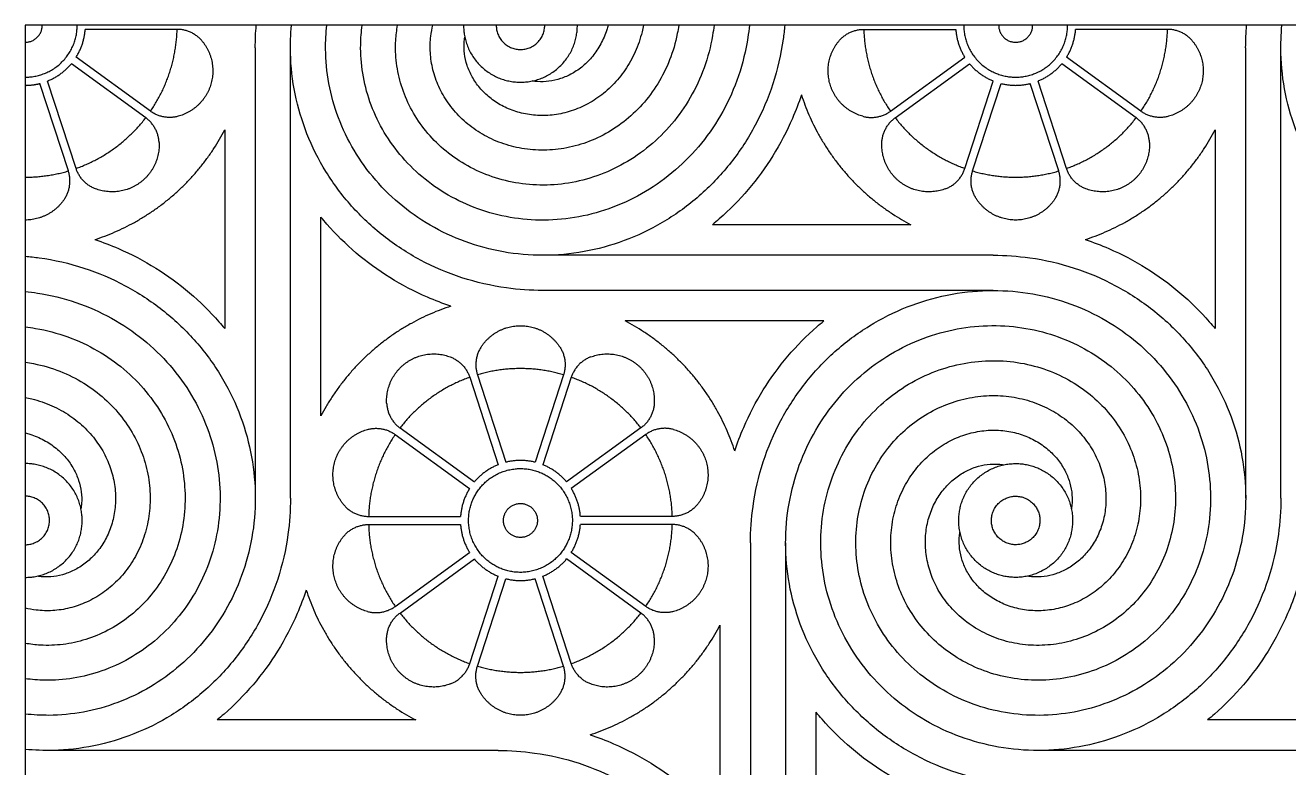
# Model space of a CAD drawing. Header units: millimetres. Extents: x -101 to 102, y -117 to 99.
# Drawn here: x -50.33 to -19.69, y -70.3 to -52.29 of the extents above; entities that cross this region are included whole.
import ezdxf

# ---------------------------------------------------------------- set-up
doc = ezdxf.new("R2010")
doc.units = ezdxf.units.MM
doc.header["$MEASUREMENT"] = 0
doc.layers.add('Layer 03', color=5, linetype='Continuous')

msp = doc.modelspace()

# ---------------------------------------------------------------- linework, layer by layer
at = {"layer": 'Layer 03'}
for p, q in [((-2.291, -52.292), (-50.332, -52.292)), ((-50.332, -52.292), (-50.332, -100.333)), ((-46.649, -52.391), (-48.878, -52.391)), ((-29.994, -52.391), (-27.764, -52.391)), ((-22.628, -52.391), (-24.858, -52.391)), ((-47.41, -54.536), (-49.214, -53.226)), ((-47.294, -54.377), (-49.098, -53.066)), ((-29.348, -54.377), (-27.545, -53.066)), ((-29.232, -54.536), (-27.429, -53.226)), ((-23.39, -54.536), (-25.193, -53.226)), ((-23.274, -54.377), (-25.077, -53.066)), ((-49.287, -55.825), (-49.976, -53.705)), ((-49.1, -55.764), (-49.789, -53.644)), ((-27.543, -55.764), (-26.854, -53.644)), ((-27.355, -55.825), (-26.666, -53.705)), ((-25.267, -55.825), (-25.956, -53.705)), ((-25.079, -55.764), (-25.768, -53.644)), ((-45.493, -54.831), (-45.493, -59.65)), ((-21.473, -54.831), (-21.473, -59.65)), ((-43.16, -61.763), (-43.16, -56.945)), ((-28.85, -57.13), (-33.668, -57.13)), ((-30.964, -59.464), (-35.782, -59.464)), ((-39.553, -60.83), (-38.864, -62.951)), ((-39.365, -60.769), (-38.676, -62.89)), ((-37.277, -60.769), (-37.966, -62.89)), ((-37.089, -60.83), (-37.778, -62.951)), ((-41.243, -62.058), (-39.439, -63.368)), ((-35.4, -62.058), (-37.204, -63.368)), ((-41.359, -62.218), (-39.555, -63.528)), ((-35.284, -62.218), (-37.088, -63.528)), ((-42.004, -64.204), (-39.774, -64.204)), ((-34.639, -64.204), (-36.868, -64.204)), ((-42.004, -64.401), (-39.774, -64.401)), ((-34.639, -64.401), (-36.868, -64.401)), ((-41.359, -66.387), (-39.555, -65.077)), ((-41.243, -66.547), (-39.439, -65.236)), ((-35.4, -66.547), (-37.204, -65.236)), ((-35.284, -66.387), (-37.088, -65.077)), ((-39.553, -67.774), (-38.864, -65.654)), ((-39.365, -67.835), (-38.676, -65.715)), ((-37.277, -67.835), (-37.966, -65.715)), ((-37.089, -67.774), (-37.778, -65.654)), ((-33.483, -66.842), (-33.483, -71.66)), ((-40.861, -69.141), (-45.679, -69.141)), ((-31.149, -73.773), (-31.149, -68.955)), ((-31.149, -73.773), (-31.149, -68.955)), ((-16.84, -69.141), (-21.658, -69.141))]:
    msp.add_line(p, q, dxfattribs=at)
for points in [[(-44.753, -52.836), (-44.753, -63.759)], [(-43.9, -63.758), (-43.9, -52.835)], [(-20.733, -52.836), (-20.733, -63.759)], [(-19.879, -63.758), (-19.879, -52.835)], [(-26.855, -57.87), (-37.778, -57.87)], [(-26.854, -58.724), (-37.777, -58.724)], [(-32.743, -64.846), (-32.743, -75.769)], [(-31.889, -75.768), (-31.889, -64.846)], [(-38.865, -69.881), (-49.788, -69.881)], [(-14.845, -69.881), (-25.768, -69.881)]]:
    msp.add_lwpolyline(points, dxfattribs=at)
for points, weights in [([(-50.332, -53.551), (-49.072, -53.551), (-49.072, -52.292)], [1, 0.707106781187, 1]), ([(-50.332, -52.704), (-49.919, -52.704), (-49.919, -52.292)], [1, 0.707106781187, 1]), ([(-49.098, -53.066), (-48.903, -52.756), (-48.878, -52.391)], [1, 0.969808142559, 1]), ([(-47.294, -54.377), (-46.678, -53.479), (-46.649, -52.391)], [1, 0.958992794538, 1]), ([(-46.033, -52.686), (-46.27, -52.391), (-46.649, -52.391)], [1, 0.901526296186, 1]), ([(-30.609, -52.686), (-30.372, -52.391), (-29.994, -52.391)], [1, 0.901526296186, 1]), ([(-29.994, -52.391), (-29.964, -53.479), (-29.348, -54.377)], [1, 0.958992794539, 1]), ([(-27.764, -52.391), (-27.739, -52.756), (-27.545, -53.066)], [1, 0.969808142559, 1]), ([(-25.077, -53.066), (-24.883, -52.756), (-24.858, -52.391)], [1, 0.969808142559, 1]), ([(-23.274, -54.377), (-22.658, -53.479), (-22.628, -52.391)], [1, 0.958992794538, 1]), ([(-22.013, -52.686), (-22.25, -52.391), (-22.628, -52.391)], [1, 0.901526296186, 1]), ([(-49.789, -53.644), (-49.449, -53.507), (-49.214, -53.226)], [1, 0.969808142559, 1]), ([(-27.429, -53.226), (-27.194, -53.507), (-26.854, -53.644)], [1, 0.969808142559, 1]), ([(-25.768, -53.644), (-25.428, -53.507), (-25.193, -53.226)], [1, 0.969808142559, 1]), ([(-50.332, -53.749), (-50.151, -53.749), (-49.976, -53.705)], [1, 0.992423332696, 1]), ([(-26.666, -53.705), (-26.311, -53.794), (-25.956, -53.705)], [1, 0.969808142559, 1]), ([(-31.508, -53.979), (-30.821, -56.096), (-28.85, -57.13)], [1, 0.926136553825, 1]), ([(-49.1, -55.764), (-48.074, -55.4), (-47.41, -54.536)], [1, 0.958992794538, 1]), ([(-47.086, -55.137), (-47.104, -54.759), (-47.41, -54.536)], [1, 0.901526296186, 1]), ([(-46.623, -54.5), (-46.988, -54.599), (-47.294, -54.377)], [1, 0.901526296186, 1]), ([(-30.02, -54.5), (-29.655, -54.599), (-29.348, -54.377)], [1, 0.901526296186, 1]), ([(-29.557, -55.137), (-29.539, -54.759), (-29.232, -54.536)], [1, 0.901526296186, 1]), ([(-29.232, -54.536), (-28.569, -55.4), (-27.543, -55.764)], [1, 0.958992794538, 1]), ([(-25.079, -55.764), (-24.053, -55.4), (-23.39, -54.536)], [1, 0.958992794538, 1]), ([(-23.065, -55.137), (-23.083, -54.759), (-23.39, -54.536)], [1, 0.901526296186, 1]), ([(-22.602, -54.5), (-22.967, -54.599), (-23.274, -54.377)], [1, 0.901526296186, 1]), ([(-48.644, -57.489), (-46.527, -56.802), (-45.493, -54.831)], [1, 0.926136553825, 1]), ([(-24.624, -57.489), (-22.507, -56.802), (-21.473, -54.831)], [1, 0.926136553825, 1]), ([(-48.629, -56.258), (-48.983, -56.124), (-49.1, -55.764)], [1, 0.901526296186, 1]), ([(-28.014, -56.258), (-27.66, -56.124), (-27.543, -55.764)], [1, 0.901526296186, 1]), ([(-24.608, -56.258), (-24.962, -56.124), (-25.079, -55.764)], [1, 0.901526296186, 1]), ([(-50.332, -55.976), (-49.799, -55.976), (-49.287, -55.825)], [1, 0.989695103186, 1]), ([(-49.378, -56.502), (-49.17, -56.185), (-49.287, -55.825)], [1, 0.901526296186, 1]), ([(-27.264, -56.502), (-27.472, -56.185), (-27.355, -55.825)], [1, 0.901526296186, 1]), ([(-27.355, -55.825), (-26.311, -56.134), (-25.267, -55.825)], [1, 0.958992794539, 1]), ([(-25.358, -56.502), (-25.15, -56.185), (-25.267, -55.825)], [1, 0.901526296186, 1]), ([(-49.378, -56.502), (-49.716, -57.016), (-50.332, -57.016)], [1, 0.87998519023, 1]), ([(-40.009, -59.105), (-42.125, -59.792), (-43.16, -61.763)], [1, 0.926136553826, 1]), ([(-33.124, -62.615), (-33.811, -60.498), (-35.782, -59.464)], [1, 0.926136553825, 1]), ([(-40.024, -60.336), (-39.67, -60.47), (-39.553, -60.83)], [1, 0.901526296186, 1]), ([(-39.275, -60.093), (-39.482, -60.409), (-39.365, -60.769)], [1, 0.901526296186, 1]), ([(-37.368, -60.093), (-37.16, -60.409), (-37.277, -60.769)], [1, 0.901526296186, 1]), ([(-36.618, -60.336), (-36.972, -60.47), (-37.089, -60.83)], [1, 0.901526296186, 1]), ([(-37.277, -60.769), (-38.321, -60.461), (-39.365, -60.769)], [1, 0.958992794538, 1]), ([(-39.553, -60.83), (-40.579, -61.194), (-41.243, -62.058)], [1, 0.958992794538, 1]), ([(-35.4, -62.058), (-36.063, -61.194), (-37.089, -60.83)], [1, 0.958992794538, 1]), ([(-41.567, -61.457), (-41.549, -61.835), (-41.243, -62.058)], [1, 0.901526296186, 1]), ([(-35.076, -61.457), (-35.094, -61.835), (-35.4, -62.058)], [1, 0.901526296186, 1]), ([(-42.03, -62.095), (-41.665, -61.995), (-41.359, -62.218)], [1, 0.901526296186, 1]), ([(-34.612, -62.095), (-34.978, -61.995), (-35.284, -62.218)], [1, 0.901526296186, 1]), ([(-41.359, -62.218), (-41.975, -63.115), (-42.004, -64.204)], [1, 0.958992794539, 1]), ([(-34.639, -64.204), (-34.668, -63.115), (-35.284, -62.218)], [1, 0.958992794538, 1]), ([(-38.864, -62.951), (-39.204, -63.087), (-39.439, -63.368)], [1, 0.969808142559, 1]), ([(-37.966, -62.89), (-38.321, -62.801), (-38.676, -62.89)], [1, 0.969808142559, 1]), ([(-37.204, -63.368), (-37.439, -63.087), (-37.778, -62.951)], [1, 0.969808142559, 1]), ([(-39.555, -63.528), (-39.75, -63.838), (-39.774, -64.204)], [1, 0.969808142559, 1]), ([(-36.868, -64.204), (-36.893, -63.838), (-37.088, -63.528)], [1, 0.969808142559, 1]), ([(-42.619, -63.908), (-42.383, -64.204), (-42.004, -64.204)], [1, 0.901526296186, 1]), ([(-34.023, -63.908), (-34.26, -64.204), (-34.639, -64.204)], [1, 0.901526296186, 1]), ([(-42.619, -64.696), (-42.383, -64.401), (-42.004, -64.401)], [1, 0.901526296186, 1]), ([(-42.004, -64.401), (-41.975, -65.489), (-41.359, -66.387)], [1, 0.958992794539, 1]), ([(-39.774, -64.401), (-39.75, -64.766), (-39.555, -65.077)], [1, 0.969808142559, 1]), ([(-37.088, -65.077), (-36.893, -64.766), (-36.868, -64.401)], [1, 0.969808142559, 1]), ([(-35.284, -66.387), (-34.668, -65.489), (-34.639, -64.401)], [1, 0.958992794538, 1]), ([(-34.023, -64.696), (-34.26, -64.401), (-34.639, -64.401)], [1, 0.901526296186, 1]), ([(-39.439, -65.236), (-39.204, -65.517), (-38.864, -65.654)], [1, 0.969808142559, 1]), ([(-37.778, -65.654), (-37.439, -65.517), (-37.204, -65.236)], [1, 0.969808142559, 1]), ([(-38.676, -65.715), (-38.321, -65.804), (-37.966, -65.715)], [1, 0.969808142559, 1]), ([(-43.518, -65.99), (-42.831, -68.106), (-40.861, -69.141)], [1, 0.926136553825, 1]), ([(-42.03, -66.51), (-41.665, -66.61), (-41.359, -66.387)], [1, 0.901526296186, 1]), ([(-34.612, -66.51), (-34.978, -66.61), (-35.284, -66.387)], [1, 0.901526296186, 1]), ([(-41.567, -67.147), (-41.549, -66.769), (-41.243, -66.547)], [1, 0.901526296186, 1]), ([(-41.243, -66.547), (-40.579, -67.41), (-39.553, -67.774)], [1, 0.958992794538, 1]), ([(-37.089, -67.774), (-36.063, -67.41), (-35.4, -66.547)], [1, 0.958992794538, 1]), ([(-35.076, -67.147), (-35.094, -66.769), (-35.4, -66.547)], [1, 0.901526296186, 1]), ([(-36.634, -69.499), (-34.517, -68.812), (-33.483, -66.842)], [1, 0.926136553825, 1]), ([(-40.024, -68.268), (-39.67, -68.134), (-39.553, -67.774)], [1, 0.901526296186, 1]), ([(-39.275, -68.512), (-39.482, -68.195), (-39.365, -67.835)], [1, 0.901526296186, 1]), ([(-39.365, -67.835), (-38.321, -68.144), (-37.277, -67.835)], [1, 0.958992794539, 1]), ([(-37.368, -68.512), (-37.16, -68.195), (-37.277, -67.835)], [1, 0.901526296186, 1]), ([(-36.618, -68.268), (-36.972, -68.134), (-37.089, -67.774)], [1, 0.901526296186, 1])]:
    msp.add_rational_spline(points, weights, degree=2, dxfattribs=at)
for points in [[(-44.753, -52.836), (-44.753, -52.654), (-44.745, -52.472), (-44.73, -52.292)], [(-20.733, -52.836), (-20.733, -52.654), (-20.725, -52.472), (-20.71, -52.292)]]:
    msp.add_open_spline(points, degree=3, dxfattribs=at)
for points, knots in [([(-37.777, -58.724), (-38.075, -58.724), (-38.745, -58.677), (-39.754, -58.444), (-40.763, -58.014), (-41.667, -57.423), (-42.442, -56.694), (-43.067, -55.854), (-43.528, -54.932), (-43.816, -53.96), (-43.916, -53.07), (-43.895, -52.516), (-43.873, -52.292)], [0.1169679, 0.1169679, 0.1169679, 0.1169679, 0.1388889, 0.1666667, 0.1944444, 0.2222222, 0.25, 0.2777778, 0.3055556, 0.3333333, 0.3611111, 0.3804006, 0.3804006, 0.3804006, 0.3804006]), ([(-31.912, -52.292), (-31.922, -52.406), (-31.977, -52.891), (-32.169, -53.724), (-32.6, -54.733), (-33.191, -55.638), (-33.919, -56.412), (-34.759, -57.038), (-35.681, -57.499), (-36.653, -57.787), (-37.644, -57.898), (-38.623, -57.835), (-39.559, -57.605), (-40.425, -57.221), (-41.197, -56.701), (-41.854, -56.064), (-42.379, -55.336), (-42.76, -54.542), (-42.992, -53.709), (-43.064, -52.951), (-43.038, -52.482), (-43.016, -52.292)], [0.1304009, 0.1304009, 0.1304009, 0.1304009, 0.1388889, 0.1666667, 0.1944444, 0.2222222, 0.25, 0.2777778, 0.3055556, 0.3333333, 0.3611111, 0.3888889, 0.4166667, 0.4444444, 0.4722222, 0.5, 0.5277778, 0.5555556, 0.5833333, 0.6111111, 0.6304007, 0.6304007, 0.6304007, 0.6304007]), ([(-32.769, -52.292), (-32.779, -52.391), (-32.832, -52.81), (-33.008, -53.53), (-33.392, -54.396), (-33.913, -55.168), (-34.549, -55.824), (-35.277, -56.349), (-36.071, -56.731), (-36.904, -56.963), (-37.748, -57.043), (-38.577, -56.975), (-39.364, -56.766), (-40.088, -56.429), (-40.727, -55.979), (-41.266, -55.435), (-41.69, -54.819), (-41.992, -54.152), (-42.168, -53.458), (-42.212, -52.832), (-42.181, -52.447), (-42.159, -52.292)], [0.3804006, 0.3804006, 0.3804006, 0.3804006, 0.3888889, 0.4166667, 0.4444444, 0.4722222, 0.5, 0.5277778, 0.5555556, 0.5833333, 0.6111111, 0.6388889, 0.6666667, 0.6944444, 0.7222222, 0.75, 0.7777778, 0.8055556, 0.8333333, 0.8611111, 0.8804007, 0.8804007, 0.8804007, 0.8804007]), ([(-33.626, -52.292), (-33.636, -52.376), (-33.687, -52.73), (-33.847, -53.335), (-34.185, -54.059), (-34.634, -54.698), (-35.178, -55.236), (-35.795, -55.661), (-36.462, -55.963), (-37.155, -56.139), (-37.852, -56.188), (-38.531, -56.114), (-39.17, -55.927), (-39.751, -55.636), (-40.257, -55.257), (-40.678, -54.806), (-41.002, -54.301), (-41.225, -53.762), (-41.344, -53.207), (-41.36, -52.713), (-41.324, -52.412), (-41.302, -52.292)], [0.6304007, 0.6304007, 0.6304007, 0.6304007, 0.6388889, 0.6666667, 0.6944444, 0.7222222, 0.75, 0.7777778, 0.8055556, 0.8333333, 0.8611111, 0.8888889, 0.9166667, 0.9444444, 0.9722222, 1, 1.0277778, 1.0555556, 1.0833333, 1.1111111, 1.1304007, 1.1304007, 1.1304007, 1.1304007]), ([(-34.483, -52.292), (-34.493, -52.36), (-34.542, -52.65), (-34.687, -53.141), (-34.977, -53.721), (-35.356, -54.228), (-35.808, -54.648), (-36.312, -54.973), (-36.852, -55.195), (-37.406, -55.315), (-37.957, -55.333), (-38.485, -55.254), (-38.975, -55.088), (-39.413, -54.844), (-39.788, -54.535), (-40.089, -54.176), (-40.313, -53.783), (-40.457, -53.371), (-40.52, -52.956), (-40.508, -52.594), (-40.467, -52.378), (-40.445, -52.292)], [0.8804007, 0.8804007, 0.8804007, 0.8804007, 0.8888889, 0.9166667, 0.9444444, 0.9722222, 1, 1.0277778, 1.0555556, 1.0833333, 1.1111111, 1.1388889, 1.1666667, 1.1944444, 1.2222222, 1.25, 1.2777778, 1.3055556, 1.3333333, 1.3611111, 1.3804008, 1.3804008, 1.3804008, 1.3804008]), ([(-35.34, -52.292), (-35.35, -52.345), (-35.398, -52.569), (-35.526, -52.946), (-35.77, -53.384), (-36.078, -53.758), (-36.437, -54.06), (-36.83, -54.284), (-37.242, -54.427), (-37.657, -54.491), (-38.061, -54.478), (-38.439, -54.394), (-38.781, -54.249), (-39.076, -54.051), (-39.318, -53.813), (-39.501, -53.547), (-39.625, -53.265), (-39.689, -52.981), (-39.695, -52.751), (-39.679, -52.62), (-39.672, -52.577)], [1.1304007, 1.1304007, 1.1304007, 1.1304007, 1.1388889, 1.1666667, 1.1944444, 1.2222222, 1.25, 1.2777778, 1.3055556, 1.3333333, 1.3611111, 1.3888889, 1.4166667, 1.4444444, 1.4722222, 1.5, 1.5277778, 1.5555556, 1.5833333, 1.5972759, 1.5972759, 1.5972759, 1.5972759]), ([(-36.197, -52.292), (-36.207, -52.33), (-36.253, -52.489), (-36.365, -52.751), (-36.562, -53.047), (-36.8, -53.289), (-37.066, -53.472), (-37.348, -53.596), (-37.632, -53.66), (-37.862, -53.666), (-37.993, -53.65), (-38.036, -53.643)], [1.3804008, 1.3804008, 1.3804008, 1.3804008, 1.3888889, 1.4166667, 1.4444444, 1.4722222, 1.5, 1.5277778, 1.5555556, 1.5833333, 1.5972759, 1.5972759, 1.5972759, 1.5972759]), ([(-13.757, -58.724), (-14.054, -58.724), (-14.724, -58.677), (-15.733, -58.444), (-16.742, -58.014), (-17.646, -57.423), (-18.421, -56.694), (-19.046, -55.854), (-19.508, -54.932), (-19.795, -53.96), (-19.895, -53.07), (-19.875, -52.516), (-19.853, -52.292)], [0.1169679, 0.1169679, 0.1169679, 0.1169679, 0.1388889, 0.1666667, 0.1944444, 0.2222222, 0.25, 0.2777778, 0.3055556, 0.3333333, 0.3611111, 0.3804006, 0.3804006, 0.3804006, 0.3804006]), ([(-31.508, -53.979), (-31.572, -54.173), (-31.767, -54.683), (-32.177, -55.468), (-32.776, -56.289), (-33.301, -56.821), (-33.612, -57.084), (-33.668, -57.13)], [2.760329, 2.760329, 2.760329, 2.760329, 3.503112, 4.750149, 5.982865, 7.201246, 7.468521, 7.468521, 7.468521, 7.468521]), ([(-40.009, -59.105), (-40.202, -59.041), (-40.712, -58.847), (-41.497, -58.436), (-42.318, -57.837), (-42.85, -57.313), (-43.113, -57.002), (-43.16, -56.945)], [2.76033, 2.76033, 2.76033, 2.76033, 3.503113, 4.75015, 5.982866, 7.201247, 7.468522, 7.468522, 7.468522, 7.468522]), ([(-48.644, -57.489), (-48.451, -57.553), (-47.941, -57.748), (-47.156, -58.158), (-46.334, -58.757), (-45.802, -59.282), (-45.54, -59.593), (-45.493, -59.65)], [2.760329, 2.760329, 2.760329, 2.760329, 3.503112, 4.750149, 5.982865, 7.201246, 7.468521, 7.468521, 7.468521, 7.468521]), ([(-24.624, -57.489), (-24.43, -57.553), (-23.92, -57.748), (-23.135, -58.158), (-22.314, -58.757), (-21.782, -59.282), (-21.519, -59.593), (-21.473, -59.65)], [2.760329, 2.760329, 2.760329, 2.760329, 3.503112, 4.750149, 5.982865, 7.201246, 7.468521, 7.468521, 7.468521, 7.468521]), ([(-50.332, -57.894), (-50.218, -57.903), (-49.733, -57.958), (-48.899, -58.15), (-47.89, -58.581), (-46.986, -59.172), (-46.211, -59.901), (-45.586, -60.74), (-45.125, -61.662), (-44.837, -62.634), (-44.726, -63.625), (-44.789, -64.604), (-45.019, -65.54), (-45.402, -66.406), (-45.923, -67.178), (-46.559, -67.835), (-47.287, -68.36), (-48.081, -68.741), (-48.914, -68.973), (-49.673, -69.045), (-50.142, -69.019), (-50.332, -68.997)], [0.1304009, 0.1304009, 0.1304009, 0.1304009, 0.1388889, 0.1666667, 0.1944444, 0.2222222, 0.25, 0.2777778, 0.3055556, 0.3333333, 0.3611111, 0.3888889, 0.4166667, 0.4444444, 0.4722222, 0.5, 0.5277778, 0.5555556, 0.5833333, 0.6111111, 0.6304007, 0.6304007, 0.6304007, 0.6304007]), ([(-26.855, -57.87), (-26.558, -57.87), (-25.887, -57.917), (-24.879, -58.15), (-23.87, -58.581), (-22.965, -59.172), (-22.191, -59.901), (-21.565, -60.74), (-21.104, -61.662), (-20.816, -62.634), (-20.705, -63.625), (-20.768, -64.604), (-20.998, -65.54), (-21.382, -66.406), (-21.902, -67.178), (-22.539, -67.835), (-23.267, -68.36), (-24.061, -68.741), (-24.894, -68.973), (-25.738, -69.053), (-26.567, -68.985), (-27.354, -68.776), (-28.078, -68.439), (-28.717, -67.989), (-29.255, -67.445), (-29.68, -66.829), (-29.982, -66.162), (-30.158, -65.468), (-30.207, -64.771), (-30.133, -64.093), (-29.946, -63.454), (-29.655, -62.873), (-29.276, -62.366), (-28.825, -61.946), (-28.32, -61.622), (-27.78, -61.399), (-27.226, -61.28), (-26.676, -61.262), (-26.147, -61.34), (-25.657, -61.507), (-25.219, -61.751), (-24.845, -62.059), (-24.543, -62.418), (-24.319, -62.811), (-24.176, -63.223), (-24.112, -63.638), (-24.125, -64.042), (-24.209, -64.42), (-24.354, -64.762), (-24.552, -65.057), (-24.79, -65.299), (-25.056, -65.482), (-25.338, -65.606), (-25.622, -65.67), (-25.852, -65.676), (-25.983, -65.66), (-26.026, -65.653)], [0.116968, 0.116968, 0.116968, 0.116968, 0.138889, 0.166667, 0.194444, 0.222222, 0.25, 0.277778, 0.305556, 0.333333, 0.361111, 0.388889, 0.416667, 0.444444, 0.472222, 0.5, 0.527778, 0.555556, 0.583333, 0.611111, 0.638889, 0.666667, 0.694444, 0.722222, 0.75, 0.777778, 0.805556, 0.833333, 0.861111, 0.888889, 0.916667, 0.944444, 0.972222, 1, 1.027778, 1.055556, 1.083333, 1.111111, 1.138889, 1.166667, 1.194444, 1.222222, 1.25, 1.277778, 1.305556, 1.333333, 1.361111, 1.388889, 1.416667, 1.444444, 1.472222, 1.5, 1.527778, 1.555556, 1.583333, 1.597276, 1.597276, 1.597276, 1.597276]), ([(-50.332, -58.75), (-50.233, -58.76), (-49.813, -58.813), (-49.094, -58.989), (-48.228, -59.373), (-47.456, -59.894), (-46.799, -60.53), (-46.274, -61.258), (-45.893, -62.052), (-45.661, -62.885), (-45.581, -63.729), (-45.649, -64.558), (-45.858, -65.345), (-46.195, -66.069), (-46.645, -66.708), (-47.188, -67.247), (-47.805, -67.671), (-48.472, -67.973), (-49.165, -68.149), (-49.792, -68.193), (-50.176, -68.162), (-50.332, -68.14)], [0.3804006, 0.3804006, 0.3804006, 0.3804006, 0.3888889, 0.4166667, 0.4444444, 0.4722222, 0.5, 0.5277778, 0.5555556, 0.5833333, 0.6111111, 0.6388889, 0.6666667, 0.6944444, 0.7222222, 0.75, 0.7777778, 0.8055556, 0.8333333, 0.8611111, 0.8804007, 0.8804007, 0.8804007, 0.8804007]), ([(-32.743, -64.846), (-32.743, -64.549), (-32.696, -63.879), (-32.463, -62.87), (-32.033, -61.861), (-31.442, -60.957), (-30.713, -60.182), (-29.873, -59.557), (-28.951, -59.096), (-27.979, -58.808), (-26.988, -58.697), (-26.01, -58.76), (-25.073, -58.989), (-24.207, -59.373), (-23.435, -59.894), (-22.779, -60.53), (-22.254, -61.258), (-21.872, -62.052), (-21.64, -62.885), (-21.56, -63.729), (-21.628, -64.558), (-21.837, -65.345), (-22.174, -66.069), (-22.624, -66.708), (-23.168, -67.247), (-23.785, -67.671), (-24.451, -67.973), (-25.145, -68.149), (-25.842, -68.198), (-26.521, -68.125), (-27.16, -67.937), (-27.74, -67.646), (-28.247, -67.267), (-28.667, -66.816), (-28.991, -66.311), (-29.214, -65.772), (-29.334, -65.217), (-29.352, -64.667), (-29.273, -64.139), (-29.107, -63.648), (-28.863, -63.21), (-28.554, -62.836), (-28.195, -62.534), (-27.802, -62.31), (-27.39, -62.167), (-26.975, -62.103), (-26.572, -62.117), (-26.193, -62.2), (-25.852, -62.346), (-25.556, -62.543), (-25.315, -62.781), (-25.131, -63.047), (-25.007, -63.329), (-24.943, -63.613), (-24.937, -63.843), (-24.953, -63.974), (-24.96, -64.017)], [0.116968, 0.116968, 0.116968, 0.116968, 0.138889, 0.166667, 0.194444, 0.222222, 0.25, 0.277778, 0.305556, 0.333333, 0.361111, 0.388889, 0.416667, 0.444444, 0.472222, 0.5, 0.527778, 0.555556, 0.583333, 0.611111, 0.638889, 0.666667, 0.694444, 0.722222, 0.75, 0.777778, 0.805556, 0.833333, 0.861111, 0.888889, 0.916667, 0.944444, 0.972222, 1, 1.027778, 1.055556, 1.083333, 1.111111, 1.138889, 1.166667, 1.194444, 1.222222, 1.25, 1.277778, 1.305556, 1.333333, 1.361111, 1.388889, 1.416667, 1.444444, 1.472222, 1.5, 1.527778, 1.555556, 1.583333, 1.597276, 1.597276, 1.597276, 1.597276]), ([(-50.332, -59.607), (-50.248, -59.617), (-49.894, -59.668), (-49.288, -59.829), (-48.565, -60.166), (-47.926, -60.616), (-47.387, -61.159), (-46.963, -61.776), (-46.66, -62.443), (-46.485, -63.136), (-46.436, -63.833), (-46.509, -64.512), (-46.697, -65.151), (-46.987, -65.732), (-47.367, -66.238), (-47.818, -66.659), (-48.323, -66.983), (-48.862, -67.206), (-49.416, -67.325), (-49.911, -67.341), (-50.211, -67.305), (-50.332, -67.283)], [0.6304007, 0.6304007, 0.6304007, 0.6304007, 0.6388889, 0.6666667, 0.6944444, 0.7222222, 0.75, 0.7777778, 0.8055556, 0.8333333, 0.8611111, 0.8888889, 0.9166667, 0.9444444, 0.9722222, 1, 1.0277778, 1.0555556, 1.0833333, 1.1111111, 1.1304007, 1.1304007, 1.1304007, 1.1304007]), ([(-33.124, -62.615), (-33.06, -62.422), (-32.866, -61.911), (-32.455, -61.126), (-31.856, -60.305), (-31.332, -59.773), (-31.021, -59.51), (-30.964, -59.464)], [2.760329, 2.760329, 2.760329, 2.760329, 3.503112, 4.750149, 5.982865, 7.201246, 7.468521, 7.468521, 7.468521, 7.468521]), ([(-25.767, -70.734), (-26.064, -70.734), (-26.735, -70.687), (-27.743, -70.454), (-28.752, -70.024), (-29.657, -69.433), (-30.431, -68.704), (-31.057, -67.864), (-31.518, -66.943), (-31.806, -65.971), (-31.917, -64.979), (-31.854, -64.001), (-31.624, -63.065), (-31.24, -62.198), (-30.72, -61.427), (-30.083, -60.77), (-29.355, -60.245), (-28.561, -59.863), (-27.728, -59.632), (-26.884, -59.552), (-26.055, -59.62), (-25.268, -59.829), (-24.544, -60.166), (-23.905, -60.616), (-23.367, -61.159), (-22.942, -61.776), (-22.64, -62.443), (-22.464, -63.136), (-22.415, -63.833), (-22.489, -64.512), (-22.676, -65.151), (-22.967, -65.732), (-23.346, -66.238), (-23.797, -66.659), (-24.302, -66.983), (-24.842, -67.206), (-25.396, -67.325), (-25.946, -67.343), (-26.475, -67.265), (-26.965, -67.098), (-27.403, -66.854), (-27.777, -66.545), (-28.079, -66.187), (-28.303, -65.793), (-28.446, -65.381), (-28.51, -64.966), (-28.497, -64.563), (-28.413, -64.185), (-28.268, -63.843), (-28.07, -63.548), (-27.832, -63.306), (-27.566, -63.122), (-27.284, -62.999), (-27, -62.935), (-26.77, -62.929), (-26.639, -62.944), (-26.596, -62.952)], [0.116968, 0.116968, 0.116968, 0.116968, 0.138889, 0.166667, 0.194444, 0.222222, 0.25, 0.277778, 0.305556, 0.333333, 0.361111, 0.388889, 0.416667, 0.444444, 0.472222, 0.5, 0.527778, 0.555556, 0.583333, 0.611111, 0.638889, 0.666667, 0.694444, 0.722222, 0.75, 0.777778, 0.805556, 0.833333, 0.861111, 0.888889, 0.916667, 0.944444, 0.972222, 1, 1.027778, 1.055556, 1.083333, 1.111111, 1.138889, 1.166667, 1.194444, 1.222222, 1.25, 1.277778, 1.305556, 1.333333, 1.361111, 1.388889, 1.416667, 1.444444, 1.472222, 1.5, 1.527778, 1.555556, 1.583333, 1.597276, 1.597276, 1.597276, 1.597276]), ([(-50.332, -60.464), (-50.263, -60.474), (-49.974, -60.523), (-49.483, -60.668), (-48.902, -60.958), (-48.395, -61.337), (-47.975, -61.789), (-47.651, -62.294), (-47.428, -62.833), (-47.309, -63.387), (-47.291, -63.938), (-47.369, -64.466), (-47.536, -64.956), (-47.78, -65.394), (-48.089, -65.769), (-48.447, -66.071), (-48.84, -66.294), (-49.252, -66.438), (-49.667, -66.501), (-50.03, -66.489), (-50.246, -66.448), (-50.332, -66.426)], [0.8804007, 0.8804007, 0.8804007, 0.8804007, 0.8888889, 0.9166667, 0.9444444, 0.9722222, 1, 1.0277778, 1.0555556, 1.0833333, 1.1111111, 1.1388889, 1.1666667, 1.1944444, 1.2222222, 1.25, 1.2777778, 1.3055556, 1.3333333, 1.3611111, 1.3804008, 1.3804008, 1.3804008, 1.3804008]), ([(-19.879, -63.758), (-19.879, -64.056), (-19.926, -64.726), (-20.159, -65.735), (-20.589, -66.744), (-21.18, -67.648), (-21.909, -68.423), (-22.749, -69.048), (-23.671, -69.509), (-24.643, -69.797), (-25.634, -69.908), (-26.612, -69.845), (-27.549, -69.615), (-28.415, -69.231), (-29.187, -68.711), (-29.843, -68.075), (-30.368, -67.347), (-30.75, -66.552), (-30.982, -65.719), (-31.062, -64.875), (-30.994, -64.047), (-30.785, -63.259), (-30.448, -62.536), (-29.998, -61.896), (-29.454, -61.358), (-28.838, -60.933), (-28.171, -60.631), (-27.477, -60.456), (-26.78, -60.407), (-26.101, -60.48), (-25.462, -60.668), (-24.882, -60.958), (-24.375, -61.337), (-23.955, -61.789), (-23.631, -62.294), (-23.408, -62.833), (-23.288, -63.387), (-23.27, -63.938), (-23.349, -64.466), (-23.515, -64.956), (-23.759, -65.394), (-24.068, -65.769), (-24.427, -66.071), (-24.82, -66.294), (-25.232, -66.438), (-25.647, -66.501), (-26.05, -66.488), (-26.429, -66.405), (-26.77, -66.259), (-27.066, -66.061), (-27.308, -65.823), (-27.491, -65.557), (-27.615, -65.276), (-27.679, -64.991), (-27.685, -64.761), (-27.669, -64.63), (-27.662, -64.588)], [0.116968, 0.116968, 0.116968, 0.116968, 0.138889, 0.166667, 0.194444, 0.222222, 0.25, 0.277778, 0.305556, 0.333333, 0.361111, 0.388889, 0.416667, 0.444444, 0.472222, 0.5, 0.527778, 0.555556, 0.583333, 0.611111, 0.638889, 0.666667, 0.694444, 0.722222, 0.75, 0.777778, 0.805556, 0.833333, 0.861111, 0.888889, 0.916667, 0.944444, 0.972222, 1, 1.027778, 1.055556, 1.083333, 1.111111, 1.138889, 1.166667, 1.194444, 1.222222, 1.25, 1.277778, 1.305556, 1.333333, 1.361111, 1.388889, 1.416667, 1.444444, 1.472222, 1.5, 1.527778, 1.555556, 1.583333, 1.597276, 1.597276, 1.597276, 1.597276]), ([(-50.332, -61.321), (-50.279, -61.331), (-50.054, -61.379), (-49.678, -61.507), (-49.239, -61.751), (-48.865, -62.059), (-48.563, -62.418), (-48.339, -62.811), (-48.196, -63.223), (-48.133, -63.638), (-48.146, -64.042), (-48.229, -64.42), (-48.375, -64.762), (-48.573, -65.057), (-48.811, -65.299), (-49.077, -65.482), (-49.358, -65.606), (-49.643, -65.67), (-49.873, -65.676), (-50.004, -65.66), (-50.046, -65.653)], [1.1304007, 1.1304007, 1.1304007, 1.1304007, 1.1388889, 1.1666667, 1.1944444, 1.2222222, 1.25, 1.2777778, 1.3055556, 1.3333333, 1.3611111, 1.3888889, 1.4166667, 1.4444444, 1.4722222, 1.5, 1.5277778, 1.5555556, 1.5833333, 1.5972759, 1.5972759, 1.5972759, 1.5972759]), ([(-50.332, -62.178), (-50.294, -62.188), (-50.135, -62.234), (-49.872, -62.346), (-49.577, -62.543), (-49.335, -62.781), (-49.151, -63.047), (-49.028, -63.329), (-48.964, -63.613), (-48.958, -63.843), (-48.974, -63.974), (-48.981, -64.017)], [1.3804008, 1.3804008, 1.3804008, 1.3804008, 1.3888889, 1.4166667, 1.4444444, 1.4722222, 1.5, 1.5277778, 1.5555556, 1.5833333, 1.5972759, 1.5972759, 1.5972759, 1.5972759]), ([(-43.9, -63.758), (-43.9, -64.056), (-43.946, -64.726), (-44.18, -65.735), (-44.61, -66.744), (-45.201, -67.648), (-45.93, -68.423), (-46.77, -69.048), (-47.691, -69.509), (-48.663, -69.797), (-49.553, -69.897), (-50.107, -69.876), (-50.332, -69.854)], [0.1169679, 0.1169679, 0.1169679, 0.1169679, 0.1388889, 0.1666667, 0.1944444, 0.2222222, 0.25, 0.2777778, 0.3055556, 0.3333333, 0.3611111, 0.3804006, 0.3804006, 0.3804006, 0.3804006]), ([(-43.518, -65.99), (-43.583, -66.183), (-43.777, -66.693), (-44.187, -67.478), (-44.786, -68.3), (-45.311, -68.831), (-45.622, -69.094), (-45.679, -69.141)], [2.760329, 2.760329, 2.760329, 2.760329, 3.503112, 4.750149, 5.982865, 7.201246, 7.468521, 7.468521, 7.468521, 7.468521]), ([(-19.498, -65.99), (-19.562, -66.183), (-19.756, -66.693), (-20.167, -67.478), (-20.766, -68.3), (-21.29, -68.831), (-21.601, -69.094), (-21.658, -69.141)], [2.760329, 2.760329, 2.760329, 2.760329, 3.503112, 4.750149, 5.982865, 7.201246, 7.468521, 7.468521, 7.468521, 7.468521]), ([(-27.998, -71.115), (-28.192, -71.051), (-28.702, -70.857), (-29.487, -70.447), (-30.308, -69.848), (-30.84, -69.323), (-31.103, -69.012), (-31.149, -68.955)], [2.76033, 2.76033, 2.76033, 2.76033, 3.503113, 4.75015, 5.982866, 7.201247, 7.468522, 7.468522, 7.468522, 7.468522]), ([(-27.998, -71.115), (-28.192, -71.051), (-28.702, -70.857), (-29.487, -70.447), (-30.308, -69.848), (-30.84, -69.323), (-31.103, -69.012), (-31.149, -68.955)], [2.76033, 2.76033, 2.76033, 2.76033, 3.503113, 4.75015, 5.982866, 7.201247, 7.468522, 7.468522, 7.468522, 7.468522]), ([(-36.634, -69.499), (-36.441, -69.564), (-35.93, -69.758), (-35.145, -70.168), (-34.324, -70.767), (-33.792, -71.292), (-33.529, -71.603), (-33.483, -71.66)], [2.760329, 2.760329, 2.760329, 2.760329, 3.503112, 4.750149, 5.982865, 7.201246, 7.468521, 7.468521, 7.468521, 7.468521]), ([(-38.865, -69.881), (-38.568, -69.881), (-37.898, -69.927), (-36.889, -70.161), (-35.88, -70.591), (-34.976, -71.182), (-34.201, -71.911), (-33.576, -72.751), (-33.115, -73.672), (-32.827, -74.644), (-32.715, -75.635), (-32.779, -76.614), (-33.008, -77.55), (-33.392, -78.417), (-33.913, -79.188), (-34.549, -79.845), (-35.277, -80.37), (-36.071, -80.751), (-36.904, -80.983), (-37.748, -81.063), (-38.577, -80.995), (-39.364, -80.786), (-40.088, -80.449), (-40.727, -79.999), (-41.266, -79.456), (-41.69, -78.839), (-41.992, -78.172), (-42.168, -77.479), (-42.217, -76.781), (-42.144, -76.103), (-41.956, -75.464), (-41.665, -74.883), (-41.286, -74.376), (-40.835, -73.956), (-40.33, -73.632), (-39.791, -73.409), (-39.236, -73.29), (-38.686, -73.272), (-38.158, -73.35), (-37.667, -73.517), (-37.229, -73.761), (-36.855, -74.07), (-36.553, -74.428), (-36.329, -74.821), (-36.186, -75.233), (-36.122, -75.648), (-36.136, -76.052), (-36.219, -76.43), (-36.365, -76.772), (-36.562, -77.067), (-36.8, -77.309), (-37.066, -77.493), (-37.348, -77.616), (-37.632, -77.68), (-37.862, -77.686), (-37.993, -77.671), (-38.036, -77.663)], [0.116968, 0.116968, 0.116968, 0.116968, 0.138889, 0.166667, 0.194444, 0.222222, 0.25, 0.277778, 0.305556, 0.333333, 0.361111, 0.388889, 0.416667, 0.444444, 0.472222, 0.5, 0.527778, 0.555556, 0.583333, 0.611111, 0.638889, 0.666667, 0.694444, 0.722222, 0.75, 0.777778, 0.805556, 0.833333, 0.861111, 0.888889, 0.916667, 0.944444, 0.972222, 1, 1.027778, 1.055556, 1.083333, 1.111111, 1.138889, 1.166667, 1.194444, 1.222222, 1.25, 1.277778, 1.305556, 1.333333, 1.361111, 1.388889, 1.416667, 1.444444, 1.472222, 1.5, 1.527778, 1.555556, 1.583333, 1.597276, 1.597276, 1.597276, 1.597276])]:
    msp.add_open_spline(points, degree=3, knots=knots, dxfattribs=at)
for points, weights, knots in [([(-39.702, -52.292), (-39.702, -53.673), (-38.321, -53.673), (-36.941, -53.673), (-36.941, -52.292)], [1, 0.707106781187, 1, 0.707106781187, 1], [5.592852, 5.592852, 5.592852, 8.229808, 8.229808, 10.866764, 10.866764, 10.866764]), ([(-38.909, -52.292), (-38.909, -52.88), (-38.321, -52.88), (-37.733, -52.88), (-37.733, -52.292)], [1, 0.707106781187, 1, 0.707106781187, 1], [2.087158, 2.087158, 2.087158, 3.210657, 3.210657, 4.334157, 4.334157, 4.334157]), ([(-27.57, -52.292), (-27.57, -53.551), (-26.311, -53.551), (-25.052, -53.551), (-25.052, -52.292)], [1, 0.707106781187, 1, 0.707106781187, 1], [5.534953, 5.534953, 5.534953, 7.940026, 7.940026, 10.345099, 10.345099, 10.345099]), ([(-26.723, -52.292), (-26.723, -52.704), (-26.311, -52.704), (-25.899, -52.704), (-25.899, -52.292)], [1, 0.707106781187, 1, 0.707106781187, 1], [1.87884, 1.87884, 1.87884, 2.666136, 2.666136, 3.453432, 3.453432, 3.453432]), ([(-46.033, -52.686), (-45.648, -53.166), (-45.839, -53.752), (-46.029, -54.337), (-46.623, -54.5)], [1, 0.87998519023, 1, 0.87998519023, 1], [0.568214, 0.568214, 0.568214, 1.941046, 1.941046, 3.313877, 3.313877, 3.313877]), ([(-30.02, -54.5), (-30.614, -54.337), (-30.804, -53.752), (-30.994, -53.166), (-30.609, -52.686)], [1, 0.87998519023, 1, 0.87998519023, 1], [0.568214, 0.568214, 0.568214, 1.941046, 1.941046, 3.313877, 3.313877, 3.313877]), ([(-22.013, -52.686), (-21.628, -53.166), (-21.818, -53.752), (-22.008, -54.337), (-22.602, -54.5)], [1, 0.87998519023, 1, 0.87998519023, 1], [0.568214, 0.568214, 0.568214, 1.941046, 1.941046, 3.313877, 3.313877, 3.313877]), ([(-47.086, -55.137), (-47.057, -55.752), (-47.555, -56.114), (-48.053, -56.476), (-48.629, -56.258)], [1, 0.87998519023, 1, 0.87998519023, 1], [0.568214, 0.568214, 0.568214, 1.941046, 1.941046, 3.313877, 3.313877, 3.313877]), ([(-28.014, -56.258), (-28.59, -56.476), (-29.088, -56.114), (-29.586, -55.752), (-29.557, -55.137)], [1, 0.87998519023, 1, 0.87998519023, 1], [0.568214, 0.568214, 0.568214, 1.941046, 1.941046, 3.313877, 3.313877, 3.313877]), ([(-23.065, -55.137), (-23.036, -55.752), (-23.534, -56.114), (-24.032, -56.476), (-24.608, -56.258)], [1, 0.87998519023, 1, 0.87998519023, 1], [0.568214, 0.568214, 0.568214, 1.941046, 1.941046, 3.313877, 3.313877, 3.313877]), ([(-25.358, -56.502), (-25.695, -57.016), (-26.311, -57.016), (-26.927, -57.016), (-27.264, -56.502)], [1, 0.87998519023, 1, 0.87998519023, 1], [0.568214, 0.568214, 0.568214, 1.941046, 1.941046, 3.313877, 3.313877, 3.313877]), ([(-39.275, -60.093), (-38.937, -59.578), (-38.321, -59.578), (-37.706, -59.578), (-37.368, -60.093)], [1, 0.87998519023, 1, 0.87998519023, 1], [0.568214, 0.568214, 0.568214, 1.941046, 1.941046, 3.313877, 3.313877, 3.313877]), ([(-41.567, -61.457), (-41.596, -60.842), (-41.098, -60.48), (-40.6, -60.119), (-40.024, -60.336)], [1, 0.87998519023, 1, 0.87998519023, 1], [0.568214, 0.568214, 0.568214, 1.941046, 1.941046, 3.313877, 3.313877, 3.313877]), ([(-36.618, -60.336), (-36.043, -60.119), (-35.545, -60.48), (-35.046, -60.842), (-35.076, -61.457)], [1, 0.87998519023, 1, 0.87998519023, 1], [0.568214, 0.568214, 0.568214, 1.941046, 1.941046, 3.313877, 3.313877, 3.313877]), ([(-42.619, -63.908), (-43.004, -63.428), (-42.814, -62.842), (-42.624, -62.257), (-42.03, -62.095)], [1, 0.87998519023, 1, 0.87998519023, 1], [0.568214, 0.568214, 0.568214, 1.941046, 1.941046, 3.313877, 3.313877, 3.313877]), ([(-34.612, -62.095), (-34.019, -62.257), (-33.828, -62.842), (-33.638, -63.428), (-34.023, -63.908)], [1, 0.87998519023, 1, 0.87998519023, 1], [0.568214, 0.568214, 0.568214, 1.941046, 1.941046, 3.313877, 3.313877, 3.313877]), ([(-50.332, -65.683), (-48.951, -65.683), (-48.951, -64.302), (-48.951, -62.922), (-50.332, -62.922)], [1, 0.707106781187, 1, 0.707106781187, 1], [8.229808, 8.229808, 8.229808, 10.866764, 10.866764, 13.503719, 13.503719, 13.503719]), ([(-37.201, -64.876), (-36.627, -63.756), (-37.747, -63.182), (-38.868, -62.608), (-39.442, -63.728), (-40.016, -64.849), (-38.895, -65.423), (-37.775, -65.997), (-37.201, -64.876)], [1, 0.707106781187, 1, 0.707106781187, 1, 0.707106781187, 1, 0.707106781187, 1], [0, 0, 0, 2.405073, 2.405073, 4.810147, 4.810147, 7.21522, 7.21522, 9.620293, 9.620293, 9.620293]), ([(-24.955, -64.563), (-24.695, -63.207), (-26.05, -62.947), (-27.406, -62.686), (-27.667, -64.042), (-27.927, -65.397), (-26.572, -65.658), (-25.216, -65.919), (-24.955, -64.563)], [1, 0.707106781187, 1, 0.707106781187, 1, 0.707106781187, 1, 0.707106781187, 1], [0, 0, 0, 2.636956, 2.636956, 5.273911, 5.273911, 7.910867, 7.910867, 10.547823, 10.547823, 10.547823]), ([(-50.332, -64.89), (-49.743, -64.89), (-49.743, -64.302), (-49.743, -63.714), (-50.332, -63.714)], [1, 0.707106781187, 1, 0.707106781187, 1], [3.210657, 3.210657, 3.210657, 4.334157, 4.334157, 5.457656, 5.457656, 5.457656]), ([(-25.737, -64.172), (-25.868, -63.598), (-26.441, -63.729), (-27.015, -63.859), (-26.885, -64.433), (-26.754, -65.006), (-26.181, -64.876), (-25.607, -64.746), (-25.737, -64.172)], [1, 0.707106781187, 1, 0.707106781187, 1, 0.707106781187, 1, 0.707106781187, 1], [0, 0, 0, 1.123499, 1.123499, 2.246998, 2.246998, 3.370497, 3.370497, 4.493996, 4.493996, 4.493996]), ([(-37.983, -64.537), (-37.748, -64.199), (-38.086, -63.964), (-38.425, -63.729), (-38.66, -64.067), (-38.895, -64.406), (-38.556, -64.641), (-38.218, -64.876), (-37.983, -64.537)], [1, 0.707106781187, 1, 0.707106781187, 1, 0.707106781187, 1, 0.707106781187, 1], [0, 0, 0, 0.787296, 0.787296, 1.574592, 1.574592, 2.361888, 2.361888, 3.149184, 3.149184, 3.149184]), ([(-42.03, -66.51), (-42.624, -66.348), (-42.814, -65.762), (-43.004, -65.177), (-42.619, -64.696)], [1, 0.87998519023, 1, 0.87998519023, 1], [0.568214, 0.568214, 0.568214, 1.941046, 1.941046, 3.313877, 3.313877, 3.313877]), ([(-34.023, -64.696), (-33.638, -65.177), (-33.828, -65.762), (-34.019, -66.348), (-34.612, -66.51)], [1, 0.87998519023, 1, 0.87998519023, 1], [0.568214, 0.568214, 0.568214, 1.941046, 1.941046, 3.313877, 3.313877, 3.313877]), ([(-40.024, -68.268), (-40.6, -68.486), (-41.098, -68.124), (-41.596, -67.762), (-41.567, -67.147)], [1, 0.87998519023, 1, 0.87998519023, 1], [0.568214, 0.568214, 0.568214, 1.941046, 1.941046, 3.313877, 3.313877, 3.313877]), ([(-35.076, -67.147), (-35.046, -67.762), (-35.545, -68.124), (-36.043, -68.486), (-36.618, -68.268)], [1, 0.87998519023, 1, 0.87998519023, 1], [0.568214, 0.568214, 0.568214, 1.941046, 1.941046, 3.313877, 3.313877, 3.313877]), ([(-37.368, -68.512), (-37.706, -69.026), (-38.321, -69.026), (-38.937, -69.026), (-39.275, -68.512)], [1, 0.87998519023, 1, 0.87998519023, 1], [0.568214, 0.568214, 0.568214, 1.941046, 1.941046, 3.313877, 3.313877, 3.313877])]:
    msp.add_rational_spline(points, weights, degree=2, knots=knots, dxfattribs=at)

doc.saveas('drawing.dxf')
